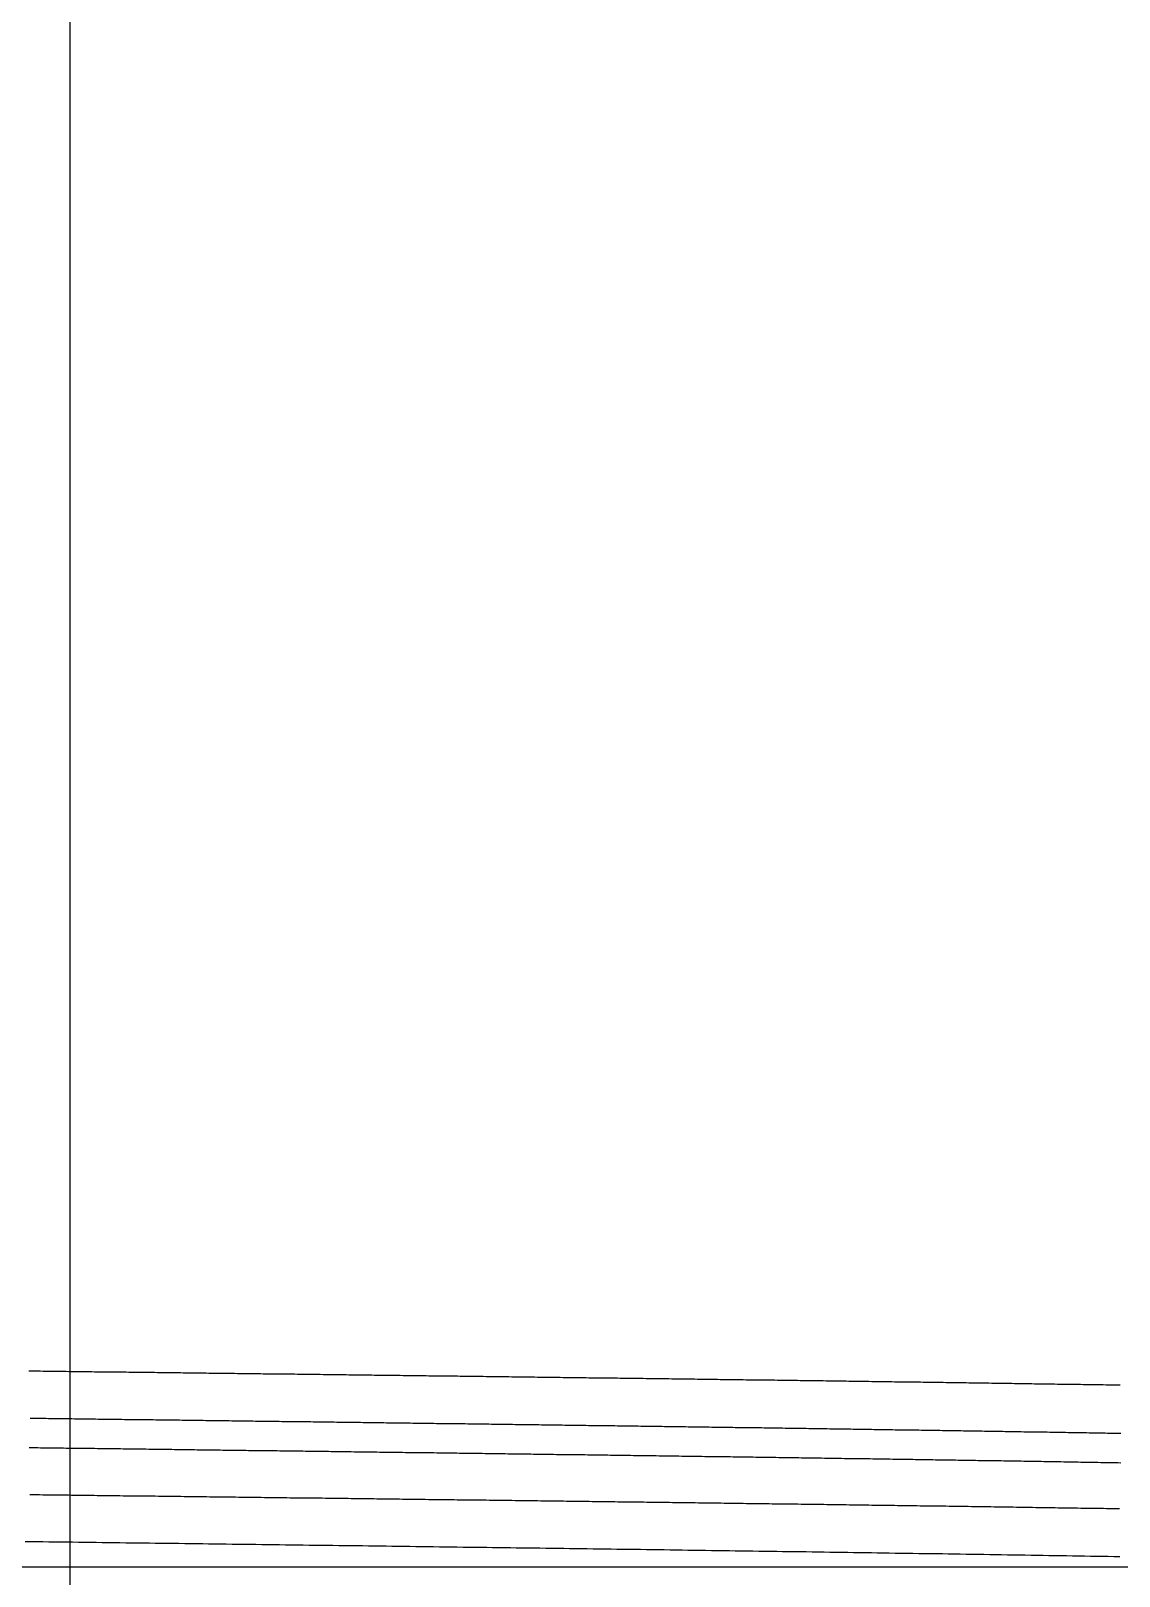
# Model space of a CAD drawing. Header units: millimetres. Extents: x 0 to 5600, y -67 to 2530.
# Drawn here: x 5223.29 to 5236.88, y 875.58 to 894.87 of the extents above; entities that cross this region are included whole.
import ezdxf
from ezdxf.lldxf.tags import DXFTag

# ---------------------------------------------------------------- set-up
doc = ezdxf.new("R2010")
doc.units = ezdxf.units.MM
doc.layers.add('내부선 및 부속', color=4, linetype='Continuous')
doc.layers.add('중심선', color=1, linetype='DASHED')
tags = doc.linetypes.add('DASHED', pattern=[25.72, 12.86, -12.86]).pattern_tags.tags
tags[6:7] = [DXFTag(74, 4), DXFTag(75, 0), DXFTag(340, '0'), DXFTag(46, 0.0), DXFTag(50, 0.0), DXFTag(44, 0.0), DXFTag(45, 0.0)]
tags[4:5] = [DXFTag(74, 4), DXFTag(75, 0), DXFTag(340, '0'), DXFTag(46, 0.0), DXFTag(50, 0.0), DXFTag(44, 0.0), DXFTag(45, 0.0)]

msp = doc.modelspace()

# ---------------------------------------------------------------- linework, layer by layer
at = {"layer": '내부선 및 부속', "linetype": 'Continuous'}
msp.add_line((5202.884, 875.69), (5244.682, 875.69), dxfattribs=at)
at = {"layer": '내부선 및 부속', "linetype": 'Continuous', "flags": 128}
for points in [[(5236.899, 877.958), (5236.864, 877.959), (5236.828, 877.959), (5236.792, 877.96), (5236.757, 877.96), (5236.721, 877.961), (5236.685, 877.962), (5236.65, 877.962), (5236.614, 877.963), (5236.578, 877.963), (5236.543, 877.964), (5236.507, 877.964), (5236.471, 877.965), (5236.436, 877.965), (5236.4, 877.966), (5236.364, 877.966), (5236.329, 877.967), (5236.293, 877.968), (5236.257, 877.968), (5236.221, 877.969), (5236.186, 877.969), (5236.15, 877.97), (5236.114, 877.97), (5236.079, 877.971), (5236.043, 877.971), (5236.007, 877.972), (5235.972, 877.972), (5235.936, 877.973), (5235.9, 877.973), (5235.865, 877.974), (5235.829, 877.974), (5235.793, 877.975), (5235.758, 877.976), (5235.722, 877.976), (5235.686, 877.977), (5235.651, 877.977), (5235.615, 877.978), (5235.579, 877.978), (5235.544, 877.979), (5235.508, 877.979), (5235.472, 877.98), (5235.437, 877.98), (5235.401, 877.981), (5235.365, 877.981), (5235.33, 877.982), (5235.294, 877.982), (5235.258, 877.983), (5235.222, 877.983), (5235.187, 877.984), (5235.151, 877.984), (5235.115, 877.985), (5235.08, 877.985), (5235.044, 877.986), (5235.008, 877.986), (5234.973, 877.987), (5234.937, 877.987), (5234.901, 877.988), (5234.866, 877.988), (5234.83, 877.989), (5234.794, 877.989), (5234.759, 877.99), (5234.723, 877.99), (5234.687, 877.991), (5234.652, 877.991), (5234.616, 877.992), (5234.58, 877.992), (5234.545, 877.993), (5234.509, 877.993), (5234.473, 877.994), (5234.438, 877.994), (5234.402, 877.995), (5234.366, 877.995), (5234.33, 877.996), (5234.295, 877.996), (5234.259, 877.997), (5234.223, 877.997), (5234.188, 877.998), (5234.152, 877.998), (5234.116, 877.999), (5234.081, 877.999), (5234.045, 878), (5234.009, 878), (5233.974, 878.001), (5233.938, 878.001), (5233.902, 878.002), (5233.867, 878.002), (5233.831, 878.003), (5233.795, 878.003), (5233.76, 878.004), (5233.724, 878.004), (5233.688, 878.005), (5233.653, 878.005), (5233.617, 878.006), (5233.617, 878.006), (5233.581, 878.006), (5233.546, 878.007), (5233.51, 878.007), (5233.474, 878.008), (5233.439, 878.008), (5233.403, 878.009), (5233.367, 878.009), (5233.331, 878.01), (5233.296, 878.01), (5233.26, 878.011), (5233.224, 878.011), (5233.189, 878.012), (5233.153, 878.012), (5233.117, 878.012), (5233.082, 878.013), (5233.046, 878.013), (5233.01, 878.014), (5232.975, 878.014), (5232.939, 878.015), (5232.903, 878.015), (5232.868, 878.016), (5232.832, 878.016), (5232.796, 878.017), (5232.761, 878.017), (5232.725, 878.018), (5232.689, 878.018), (5232.654, 878.019), (5232.618, 878.019), (5232.582, 878.02), (5232.547, 878.02), (5232.511, 878.021), (5232.475, 878.021), (5232.439, 878.021), (5232.404, 878.022), (5232.368, 878.022), (5232.332, 878.023), (5232.297, 878.023), (5232.261, 878.024), (5232.225, 878.024), (5232.19, 878.025), (5232.154, 878.025), (5232.118, 878.026), (5232.083, 878.026), (5232.047, 878.027), (5232.011, 878.027), (5231.976, 878.028), (5231.94, 878.028), (5231.904, 878.028), (5231.869, 878.029), (5231.833, 878.029), (5231.797, 878.03), (5231.762, 878.03), (5231.726, 878.031), (5231.69, 878.031), (5231.655, 878.032), (5231.619, 878.032), (5231.583, 878.033), (5231.547, 878.033), (5231.512, 878.034), (5231.476, 878.034), (5231.44, 878.034), (5231.405, 878.035), (5231.369, 878.035), (5231.333, 878.036), (5231.298, 878.036), (5231.262, 878.037), (5231.226, 878.037), (5231.191, 878.038), (5231.155, 878.038), (5231.119, 878.039), (5231.084, 878.039), (5231.048, 878.039), (5231.012, 878.04), (5230.977, 878.04), (5230.941, 878.041), (5230.905, 878.041), (5230.87, 878.042), (5230.834, 878.042), (5230.798, 878.043), (5230.763, 878.043), (5230.727, 878.044), (5230.691, 878.044), (5230.655, 878.044), (5230.62, 878.045), (5230.584, 878.045), (5230.548, 878.046), (5230.513, 878.046), (5230.477, 878.047), (5230.441, 878.047), (5230.406, 878.048), (5230.37, 878.048), (5230.334, 878.049), (5230.299, 878.049), (5230.263, 878.049), (5230.227, 878.05), (5230.192, 878.05), (5230.156, 878.051), (5230.12, 878.051), (5230.085, 878.052), (5230.049, 878.052), (5230.049, 878.052), (5230.013, 878.053), (5229.978, 878.053), (5229.942, 878.053), (5229.906, 878.054), (5229.871, 878.054), (5229.835, 878.055), (5229.799, 878.055), (5229.763, 878.056), (5229.728, 878.056), (5229.692, 878.057), (5229.656, 878.057), (5229.621, 878.057), (5229.585, 878.058), (5229.549, 878.058), (5229.514, 878.059), (5229.478, 878.059), (5229.442, 878.06), (5229.407, 878.06), (5229.371, 878.061), (5229.335, 878.061), (5229.3, 878.061), (5229.264, 878.062), (5229.228, 878.062), (5229.193, 878.063), (5229.157, 878.063), (5229.121, 878.064), (5229.086, 878.064), (5229.05, 878.065), (5229.014, 878.065), (5228.979, 878.065), (5228.943, 878.066), (5228.907, 878.066), (5228.871, 878.067), (5228.836, 878.067), (5228.8, 878.068), (5228.764, 878.068), (5228.729, 878.069), (5228.693, 878.069), (5228.657, 878.069), (5228.622, 878.07), (5228.586, 878.07), (5228.55, 878.071), (5228.515, 878.071), (5228.479, 878.072), (5228.443, 878.072), (5228.408, 878.072), (5228.372, 878.073), (5228.336, 878.073), (5228.301, 878.074), (5228.265, 878.074), (5228.229, 878.075), (5228.194, 878.075), (5228.158, 878.076), (5228.122, 878.076), (5228.086, 878.076), (5228.051, 878.077), (5228.015, 878.077), (5227.979, 878.078), (5227.944, 878.078), (5227.908, 878.079), (5227.872, 878.079), (5227.837, 878.079), (5227.801, 878.08), (5227.765, 878.08), (5227.73, 878.081), (5227.694, 878.081), (5227.658, 878.082), (5227.623, 878.082), (5227.587, 878.082), (5227.551, 878.083), (5227.516, 878.083), (5227.48, 878.084), (5227.444, 878.084), (5227.409, 878.085), (5227.373, 878.085), (5227.337, 878.085), (5227.302, 878.086), (5227.266, 878.086), (5227.23, 878.087), (5227.194, 878.087), (5227.159, 878.088), (5227.123, 878.088), (5227.087, 878.089), (5227.052, 878.089), (5227.016, 878.089), (5226.98, 878.09), (5226.945, 878.09), (5226.909, 878.091), (5226.873, 878.091), (5226.838, 878.092), (5226.802, 878.092), (5226.766, 878.092), (5226.731, 878.093), (5226.695, 878.093), (5226.659, 878.094), (5226.624, 878.094), (5226.588, 878.095), (5226.552, 878.095), (5226.517, 878.095), (5226.481, 878.096), (5226.481, 878.096), (5226.445, 878.096), (5226.41, 878.097), (5226.374, 878.097), (5226.338, 878.098), (5226.302, 878.098), (5226.267, 878.098), (5226.231, 878.099), (5226.195, 878.099), (5226.16, 878.1), (5226.124, 878.1), (5226.088, 878.101), (5226.053, 878.101), (5226.017, 878.101), (5225.981, 878.102), (5225.946, 878.102), (5225.91, 878.103), (5225.874, 878.103), (5225.839, 878.104), (5225.803, 878.104), (5225.767, 878.104), (5225.732, 878.105), (5225.696, 878.105), (5225.66, 878.106), (5225.625, 878.106), (5225.589, 878.107), (5225.553, 878.107), (5225.518, 878.107), (5225.482, 878.108), (5225.446, 878.108), (5225.41, 878.109), (5225.375, 878.109), (5225.339, 878.11), (5225.303, 878.11), (5225.268, 878.11), (5225.232, 878.111), (5225.196, 878.111), (5225.161, 878.112), (5225.125, 878.112), (5225.089, 878.113), (5225.054, 878.113), (5225.018, 878.113), (5224.982, 878.114), (5224.947, 878.114), (5224.911, 878.115), (5224.875, 878.115), (5224.84, 878.116), (5224.804, 878.116), (5224.768, 878.116), (5224.733, 878.117), (5224.697, 878.117), (5224.661, 878.118), (5224.626, 878.118), (5224.59, 878.118), (5224.554, 878.119), (5224.518, 878.119), (5224.483, 878.12), (5224.447, 878.12), (5224.411, 878.121), (5224.376, 878.121), (5224.34, 878.121), (5224.304, 878.122), (5224.269, 878.122), (5224.233, 878.123), (5224.197, 878.123), (5224.162, 878.124), (5224.126, 878.124), (5224.09, 878.124), (5224.055, 878.125), (5224.019, 878.125), (5223.983, 878.126), (5223.948, 878.126), (5223.912, 878.127), (5223.876, 878.127), (5223.841, 878.127), (5223.805, 878.128), (5223.769, 878.128), (5223.733, 878.129), (5223.698, 878.129), (5223.662, 878.13), (5223.626, 878.13), (5223.591, 878.13), (5223.555, 878.131), (5223.519, 878.131), (5223.484, 878.132), (5223.448, 878.132), (5223.412, 878.133), (5223.377, 878.133), (5223.341, 878.133), (5223.305, 878.134), (5223.27, 878.134)], [(5223.284, 877.548), (5223.317, 877.548), (5223.35, 877.547), (5223.382, 877.547), (5223.415, 877.547), (5223.448, 877.546), (5223.481, 877.546), (5223.513, 877.545), (5223.546, 877.545), (5223.579, 877.544), (5223.612, 877.544), (5223.644, 877.544), (5223.677, 877.543), (5223.71, 877.543), (5223.743, 877.542), (5223.775, 877.542), (5223.808, 877.542), (5223.841, 877.541), (5223.874, 877.541), (5223.906, 877.54), (5223.939, 877.54), (5223.972, 877.539), (5224.004, 877.539), (5224.037, 877.539), (5224.07, 877.538), (5224.07, 877.538), (5224.103, 877.538), (5224.135, 877.537), (5224.168, 877.537), (5224.201, 877.537), (5224.234, 877.536), (5224.266, 877.536), (5224.299, 877.535), (5224.332, 877.535), (5224.365, 877.534), (5224.397, 877.534), (5224.43, 877.534), (5224.463, 877.533), (5224.496, 877.533), (5224.528, 877.532), (5224.561, 877.532), (5224.594, 877.532), (5224.627, 877.531), (5224.659, 877.531), (5224.692, 877.53), (5224.725, 877.53), (5224.758, 877.53), (5224.79, 877.529), (5224.823, 877.529), (5224.856, 877.528), (5224.888, 877.528), (5224.921, 877.527), (5224.954, 877.527), (5224.987, 877.527), (5225.019, 877.526), (5225.052, 877.526), (5225.085, 877.525), (5225.118, 877.525), (5225.15, 877.525), (5225.183, 877.524), (5225.216, 877.524), (5225.249, 877.523), (5225.281, 877.523), (5225.314, 877.522), (5225.347, 877.522), (5225.38, 877.522), (5225.412, 877.521), (5225.445, 877.521), (5225.478, 877.52), (5225.511, 877.52), (5225.543, 877.52), (5225.576, 877.519), (5225.609, 877.519), (5225.642, 877.518), (5225.674, 877.518), (5225.707, 877.517), (5225.74, 877.517), (5225.772, 877.517), (5225.805, 877.516), (5225.838, 877.516), (5225.871, 877.515), (5225.903, 877.515), (5225.936, 877.515), (5225.969, 877.514), (5226.002, 877.514), (5226.034, 877.513), (5226.067, 877.513), (5226.1, 877.512), (5226.133, 877.512), (5226.165, 877.512), (5226.198, 877.511), (5226.231, 877.511), (5226.264, 877.51), (5226.296, 877.51), (5226.329, 877.51), (5226.362, 877.509), (5226.395, 877.509), (5226.427, 877.508), (5226.46, 877.508), (5226.493, 877.507), (5226.525, 877.507), (5226.558, 877.507), (5226.591, 877.506), (5226.624, 877.506), (5226.656, 877.505), (5226.689, 877.505), (5226.722, 877.505), (5226.755, 877.504), (5226.787, 877.504), (5226.82, 877.503), (5226.853, 877.503), (5226.886, 877.502), (5226.918, 877.502), (5226.951, 877.502), (5226.984, 877.501), (5227.017, 877.501), (5227.049, 877.5), (5227.082, 877.5), (5227.115, 877.499), (5227.148, 877.499), (5227.18, 877.499), (5227.213, 877.498), (5227.246, 877.498), (5227.279, 877.497), (5227.311, 877.497), (5227.344, 877.497), (5227.344, 877.497), (5227.377, 877.496), (5227.409, 877.496), (5227.442, 877.495), (5227.475, 877.495), (5227.508, 877.494), (5227.54, 877.494), (5227.573, 877.494), (5227.606, 877.493), (5227.639, 877.493), (5227.671, 877.492), (5227.704, 877.492), (5227.737, 877.491), (5227.77, 877.491), (5227.802, 877.491), (5227.835, 877.49), (5227.868, 877.49), (5227.901, 877.489), (5227.933, 877.489), (5227.966, 877.488), (5227.999, 877.488), (5228.032, 877.488), (5228.064, 877.487), (5228.097, 877.487), (5228.13, 877.486), (5228.163, 877.486), (5228.195, 877.486), (5228.228, 877.485), (5228.261, 877.485), (5228.293, 877.484), (5228.326, 877.484), (5228.359, 877.483), (5228.392, 877.483), (5228.424, 877.483), (5228.457, 877.482), (5228.49, 877.482), (5228.523, 877.481), (5228.555, 877.481), (5228.588, 877.48), (5228.621, 877.48), (5228.654, 877.48), (5228.686, 877.479), (5228.719, 877.479), (5228.752, 877.478), (5228.785, 877.478), (5228.817, 877.477), (5228.85, 877.477), (5228.883, 877.477), (5228.916, 877.476), (5228.948, 877.476), (5228.981, 877.475), (5229.014, 877.475), (5229.046, 877.474), (5229.079, 877.474), (5229.112, 877.474), (5229.145, 877.473), (5229.177, 877.473), (5229.21, 877.472), (5229.243, 877.472), (5229.276, 877.471), (5229.308, 877.471), (5229.341, 877.47), (5229.374, 877.47), (5229.407, 877.47), (5229.439, 877.469), (5229.472, 877.469), (5229.505, 877.468), (5229.538, 877.468), (5229.57, 877.467), (5229.603, 877.467), (5229.636, 877.467), (5229.669, 877.466), (5229.701, 877.466), (5229.734, 877.465), (5229.767, 877.465), (5229.8, 877.464), (5229.832, 877.464), (5229.865, 877.464), (5229.898, 877.463), (5229.93, 877.463), (5229.963, 877.462), (5229.996, 877.462), (5230.029, 877.461), (5230.061, 877.461), (5230.094, 877.46), (5230.127, 877.46), (5230.16, 877.46), (5230.192, 877.459), (5230.225, 877.459), (5230.258, 877.458), (5230.291, 877.458), (5230.323, 877.457), (5230.356, 877.457), (5230.389, 877.457), (5230.422, 877.456), (5230.454, 877.456), (5230.487, 877.455), (5230.52, 877.455), (5230.553, 877.454), (5230.585, 877.454), (5230.618, 877.453), (5230.618, 877.453), (5230.651, 877.453), (5230.683, 877.453), (5230.716, 877.452), (5230.749, 877.452), (5230.782, 877.451), (5230.814, 877.451), (5230.847, 877.45), (5230.88, 877.45), (5230.913, 877.449), (5230.945, 877.449), (5230.978, 877.449), (5231.011, 877.448), (5231.044, 877.448), (5231.076, 877.447), (5231.109, 877.447), (5231.142, 877.446), (5231.175, 877.446), (5231.207, 877.445), (5231.24, 877.445), (5231.273, 877.444), (5231.306, 877.444), (5231.338, 877.444), (5231.371, 877.443), (5231.404, 877.443), (5231.437, 877.442), (5231.469, 877.442), (5231.502, 877.441), (5231.535, 877.441), (5231.567, 877.44), (5231.6, 877.44), (5231.633, 877.44), (5231.666, 877.439), (5231.698, 877.439), (5231.731, 877.438), (5231.764, 877.438), (5231.797, 877.437), (5231.829, 877.437), (5231.862, 877.436), (5231.895, 877.436), (5231.928, 877.435), (5231.96, 877.435), (5231.993, 877.435), (5232.026, 877.434), (5232.059, 877.434), (5232.091, 877.433), (5232.124, 877.433), (5232.157, 877.432), (5232.19, 877.432), (5232.222, 877.431), (5232.255, 877.431), (5232.288, 877.43), (5232.32, 877.43), (5232.353, 877.429), (5232.386, 877.429), (5232.419, 877.429), (5232.451, 877.428), (5232.484, 877.428), (5232.517, 877.427), (5232.55, 877.427), (5232.582, 877.426), (5232.615, 877.426), (5232.648, 877.425), (5232.681, 877.425), (5232.713, 877.424), (5232.746, 877.424), (5232.779, 877.423), (5232.812, 877.423), (5232.844, 877.422), (5232.877, 877.422), (5232.91, 877.422), (5232.943, 877.421), (5232.975, 877.421), (5233.008, 877.42), (5233.041, 877.42), (5233.073, 877.419), (5233.106, 877.419), (5233.139, 877.418), (5233.172, 877.418), (5233.204, 877.417), (5233.237, 877.417), (5233.27, 877.416), (5233.303, 877.416), (5233.335, 877.415), (5233.368, 877.415), (5233.401, 877.414), (5233.434, 877.414), (5233.466, 877.413), (5233.499, 877.413), (5233.532, 877.413), (5233.565, 877.412), (5233.597, 877.412), (5233.63, 877.411), (5233.663, 877.411), (5233.696, 877.41), (5233.728, 877.41), (5233.761, 877.409), (5233.794, 877.409), (5233.827, 877.408), (5233.859, 877.408), (5233.892, 877.407), (5233.892, 877.407), (5233.925, 877.407), (5233.957, 877.406), (5233.99, 877.406), (5234.023, 877.405), (5234.056, 877.405), (5234.088, 877.404), (5234.121, 877.404), (5234.154, 877.403), (5234.187, 877.403), (5234.219, 877.402), (5234.252, 877.402), (5234.285, 877.401), (5234.318, 877.401), (5234.35, 877.4), (5234.383, 877.4), (5234.416, 877.399), (5234.449, 877.399), (5234.481, 877.398), (5234.514, 877.398), (5234.547, 877.397), (5234.58, 877.397), (5234.612, 877.396), (5234.645, 877.396), (5234.678, 877.395), (5234.71, 877.395), (5234.743, 877.394), (5234.776, 877.394), (5234.809, 877.393), (5234.841, 877.393), (5234.874, 877.392), (5234.907, 877.392), (5234.94, 877.391), (5234.972, 877.391), (5235.005, 877.39), (5235.038, 877.39), (5235.071, 877.389), (5235.103, 877.389), (5235.136, 877.388), (5235.169, 877.388), (5235.202, 877.387), (5235.234, 877.387), (5235.267, 877.386), (5235.3, 877.386), (5235.333, 877.385), (5235.365, 877.385), (5235.398, 877.384), (5235.431, 877.384), (5235.463, 877.383), (5235.496, 877.383), (5235.529, 877.382), (5235.562, 877.382), (5235.594, 877.381), (5235.627, 877.381), (5235.66, 877.38), (5235.693, 877.379), (5235.725, 877.379), (5235.758, 877.378), (5235.791, 877.378), (5235.824, 877.377), (5235.856, 877.377), (5235.889, 877.376), (5235.922, 877.376), (5235.955, 877.375), (5235.987, 877.375), (5236.02, 877.374), (5236.053, 877.374), (5236.085, 877.373), (5236.118, 877.373), (5236.151, 877.372), (5236.184, 877.371), (5236.216, 877.371), (5236.249, 877.37), (5236.282, 877.37), (5236.315, 877.369), (5236.347, 877.369), (5236.38, 877.368), (5236.413, 877.368), (5236.446, 877.367), (5236.478, 877.367), (5236.511, 877.366), (5236.544, 877.365), (5236.577, 877.365), (5236.609, 877.364), (5236.642, 877.364), (5236.675, 877.363), (5236.708, 877.363), (5236.74, 877.362), (5236.773, 877.362), (5236.806, 877.361), (5236.838, 877.36), (5236.871, 877.36), (5236.904, 877.359)], [(5223.273, 877.181), (5223.308, 877.181), (5223.344, 877.18), (5223.38, 877.18), (5223.415, 877.179), (5223.451, 877.179), (5223.486, 877.178), (5223.522, 877.178), (5223.558, 877.177), (5223.593, 877.177), (5223.629, 877.177), (5223.664, 877.176), (5223.7, 877.176), (5223.736, 877.175), (5223.771, 877.175), (5223.807, 877.174), (5223.842, 877.174), (5223.878, 877.173), (5223.913, 877.173), (5223.949, 877.172), (5223.985, 877.172), (5224.02, 877.172), (5224.056, 877.171), (5224.091, 877.171), (5224.127, 877.17), (5224.163, 877.17), (5224.198, 877.169), (5224.234, 877.169), (5224.269, 877.168), (5224.305, 877.168), (5224.341, 877.168), (5224.376, 877.167), (5224.412, 877.167), (5224.447, 877.166), (5224.483, 877.166), (5224.519, 877.165), (5224.554, 877.165), (5224.59, 877.164), (5224.625, 877.164), (5224.661, 877.163), (5224.697, 877.163), (5224.732, 877.163), (5224.768, 877.162), (5224.803, 877.162), (5224.839, 877.161), (5224.875, 877.161), (5224.91, 877.16), (5224.946, 877.16), (5224.981, 877.159), (5225.017, 877.159), (5225.053, 877.159), (5225.088, 877.158), (5225.124, 877.158), (5225.159, 877.157), (5225.195, 877.157), (5225.23, 877.156), (5225.266, 877.156), (5225.302, 877.155), (5225.337, 877.155), (5225.373, 877.154), (5225.408, 877.154), (5225.444, 877.154), (5225.48, 877.153), (5225.515, 877.153), (5225.551, 877.152), (5225.586, 877.152), (5225.622, 877.151), (5225.658, 877.151), (5225.693, 877.15), (5225.729, 877.15), (5225.764, 877.149), (5225.764, 877.149), (5225.8, 877.149), (5225.836, 877.149), (5225.871, 877.148), (5225.907, 877.148), (5225.942, 877.147), (5225.978, 877.147), (5226.014, 877.146), (5226.049, 877.146), (5226.085, 877.145), (5226.12, 877.145), (5226.156, 877.144), (5226.192, 877.144), (5226.227, 877.144), (5226.263, 877.143), (5226.298, 877.143), (5226.334, 877.142), (5226.369, 877.142), (5226.405, 877.141), (5226.441, 877.141), (5226.476, 877.14), (5226.512, 877.14), (5226.547, 877.139), (5226.583, 877.139), (5226.619, 877.139), (5226.654, 877.138), (5226.69, 877.138), (5226.725, 877.137), (5226.761, 877.137), (5226.797, 877.136), (5226.832, 877.136), (5226.868, 877.135), (5226.903, 877.135), (5226.939, 877.134), (5226.975, 877.134), (5227.01, 877.134), (5227.046, 877.133), (5227.081, 877.133), (5227.117, 877.132), (5227.153, 877.132), (5227.188, 877.131), (5227.224, 877.131), (5227.259, 877.13), (5227.295, 877.13), (5227.331, 877.129), (5227.366, 877.129), (5227.402, 877.129), (5227.437, 877.128), (5227.473, 877.128), (5227.508, 877.127), (5227.544, 877.127), (5227.58, 877.126), (5227.615, 877.126), (5227.651, 877.125), (5227.686, 877.125), (5227.722, 877.124), (5227.758, 877.124), (5227.793, 877.123), (5227.829, 877.123), (5227.864, 877.123), (5227.9, 877.122), (5227.936, 877.122), (5227.971, 877.121), (5228.007, 877.121), (5228.042, 877.12), (5228.078, 877.12), (5228.114, 877.119), (5228.149, 877.119), (5228.185, 877.118), (5228.22, 877.118), (5228.256, 877.117), (5228.292, 877.117), (5228.327, 877.117), (5228.363, 877.116), (5228.398, 877.116), (5228.434, 877.115), (5228.47, 877.115), (5228.505, 877.114), (5228.541, 877.114), (5228.576, 877.113), (5228.612, 877.113), (5228.647, 877.112), (5228.683, 877.112), (5228.719, 877.111), (5228.754, 877.111), (5228.79, 877.11), (5228.825, 877.11), (5228.861, 877.11), (5228.897, 877.109), (5228.932, 877.109), (5228.968, 877.108), (5229.003, 877.108), (5229.039, 877.107), (5229.075, 877.107), (5229.11, 877.106), (5229.146, 877.106), (5229.181, 877.105), (5229.217, 877.105), (5229.253, 877.104), (5229.288, 877.104), (5229.324, 877.103), (5229.324, 877.103), (5229.359, 877.103), (5229.395, 877.103), (5229.431, 877.102), (5229.466, 877.102), (5229.502, 877.101), (5229.537, 877.101), (5229.573, 877.1), (5229.609, 877.1), (5229.644, 877.099), (5229.68, 877.099), (5229.715, 877.098), (5229.751, 877.098), (5229.787, 877.097), (5229.822, 877.097), (5229.858, 877.096), (5229.893, 877.096), (5229.929, 877.095), (5229.964, 877.095), (5230, 877.094), (5230.036, 877.094), (5230.071, 877.094), (5230.107, 877.093), (5230.142, 877.093), (5230.178, 877.092), (5230.214, 877.092), (5230.249, 877.091), (5230.285, 877.091), (5230.32, 877.09), (5230.356, 877.09), (5230.392, 877.089), (5230.427, 877.089), (5230.463, 877.088), (5230.498, 877.088), (5230.534, 877.087), (5230.57, 877.087), (5230.605, 877.086), (5230.641, 877.086), (5230.676, 877.085), (5230.712, 877.085), (5230.748, 877.084), (5230.783, 877.084), (5230.819, 877.083), (5230.854, 877.083), (5230.89, 877.082), (5230.925, 877.082), (5230.961, 877.081), (5230.997, 877.081), (5231.032, 877.081), (5231.068, 877.08), (5231.103, 877.08), (5231.139, 877.079), (5231.175, 877.079), (5231.21, 877.078), (5231.246, 877.078), (5231.281, 877.077), (5231.317, 877.077), (5231.353, 877.076), (5231.388, 877.076), (5231.424, 877.075), (5231.459, 877.075), (5231.495, 877.074), (5231.531, 877.074), (5231.566, 877.073), (5231.602, 877.073), (5231.637, 877.072), (5231.673, 877.072), (5231.709, 877.071), (5231.744, 877.071), (5231.78, 877.07), (5231.815, 877.07), (5231.851, 877.069), (5231.887, 877.069), (5231.922, 877.068), (5231.958, 877.068), (5231.993, 877.067), (5232.029, 877.067), (5232.064, 877.066), (5232.1, 877.066), (5232.136, 877.065), (5232.171, 877.065), (5232.207, 877.064), (5232.242, 877.064), (5232.278, 877.063), (5232.314, 877.063), (5232.349, 877.062), (5232.385, 877.062), (5232.42, 877.061), (5232.456, 877.061), (5232.492, 877.06), (5232.527, 877.06), (5232.563, 877.059), (5232.598, 877.059), (5232.634, 877.058), (5232.67, 877.058), (5232.705, 877.057), (5232.741, 877.057), (5232.776, 877.056), (5232.812, 877.056), (5232.848, 877.055), (5232.883, 877.055), (5232.883, 877.055), (5232.919, 877.054), (5232.954, 877.054), (5232.99, 877.053), (5233.026, 877.053), (5233.061, 877.052), (5233.097, 877.052), (5233.132, 877.051), (5233.168, 877.051), (5233.203, 877.05), (5233.239, 877.05), (5233.275, 877.049), (5233.31, 877.048), (5233.346, 877.048), (5233.381, 877.047), (5233.417, 877.047), (5233.453, 877.046), (5233.488, 877.046), (5233.524, 877.045), (5233.559, 877.045), (5233.595, 877.044), (5233.631, 877.044), (5233.666, 877.043), (5233.702, 877.043), (5233.737, 877.042), (5233.773, 877.042), (5233.809, 877.041), (5233.844, 877.041), (5233.88, 877.04), (5233.915, 877.04), (5233.951, 877.039), (5233.987, 877.039), (5234.022, 877.038), (5234.058, 877.037), (5234.093, 877.037), (5234.129, 877.036), (5234.164, 877.036), (5234.2, 877.035), (5234.236, 877.035), (5234.271, 877.034), (5234.307, 877.034), (5234.342, 877.033), (5234.378, 877.033), (5234.414, 877.032), (5234.449, 877.032), (5234.485, 877.031), (5234.52, 877.03), (5234.556, 877.03), (5234.592, 877.029), (5234.627, 877.029), (5234.663, 877.028), (5234.698, 877.028), (5234.734, 877.027), (5234.77, 877.027), (5234.805, 877.026), (5234.841, 877.026), (5234.876, 877.025), (5234.912, 877.024), (5234.948, 877.024), (5234.983, 877.023), (5235.019, 877.023), (5235.054, 877.022), (5235.09, 877.022), (5235.125, 877.021), (5235.161, 877.021), (5235.197, 877.02), (5235.232, 877.019), (5235.268, 877.019), (5235.303, 877.018), (5235.339, 877.018), (5235.375, 877.017), (5235.41, 877.017), (5235.446, 877.016), (5235.481, 877.016), (5235.517, 877.015), (5235.553, 877.014), (5235.588, 877.014), (5235.624, 877.013), (5235.659, 877.013), (5235.695, 877.012), (5235.731, 877.012), (5235.766, 877.011), (5235.802, 877.01), (5235.837, 877.01), (5235.873, 877.009), (5235.909, 877.009), (5235.944, 877.008), (5235.98, 877.008), (5236.015, 877.007), (5236.051, 877.006), (5236.086, 877.006), (5236.122, 877.005), (5236.158, 877.005), (5236.193, 877.004), (5236.229, 877.003), (5236.264, 877.003), (5236.3, 877.002), (5236.336, 877.002), (5236.371, 877.001), (5236.407, 877), (5236.442, 877), (5236.442, 877), (5236.478, 876.999), (5236.514, 876.999), (5236.549, 876.998), (5236.585, 876.998), (5236.62, 876.997), (5236.656, 876.996), (5236.692, 876.996), (5236.727, 876.995), (5236.763, 876.994), (5236.798, 876.994), (5236.834, 876.993), (5236.87, 876.993), (5236.905, 876.992)], [(5223.281, 876.594), (5223.321, 876.594), (5223.321, 876.594), (5223.361, 876.593), (5223.402, 876.593), (5223.442, 876.592), (5223.482, 876.592), (5223.522, 876.591), (5223.562, 876.591), (5223.602, 876.59), (5223.642, 876.59), (5223.683, 876.59), (5223.723, 876.589), (5223.763, 876.589), (5223.803, 876.588), (5223.843, 876.588), (5223.883, 876.587), (5223.923, 876.587), (5223.963, 876.586), (5224.004, 876.586), (5224.044, 876.585), (5224.084, 876.585), (5224.124, 876.584), (5224.164, 876.584), (5224.204, 876.583), (5224.244, 876.583), (5224.285, 876.582), (5224.325, 876.582), (5224.365, 876.581), (5224.405, 876.581), (5224.445, 876.58), (5224.485, 876.58), (5224.525, 876.579), (5224.566, 876.579), (5224.606, 876.578), (5224.646, 876.578), (5224.686, 876.578), (5224.726, 876.577), (5224.766, 876.577), (5224.806, 876.576), (5224.846, 876.576), (5224.887, 876.575), (5224.927, 876.575), (5224.967, 876.574), (5225.007, 876.574), (5225.047, 876.573), (5225.087, 876.573), (5225.127, 876.572), (5225.168, 876.572), (5225.208, 876.571), (5225.248, 876.571), (5225.288, 876.57), (5225.328, 876.57), (5225.368, 876.569), (5225.408, 876.569), (5225.449, 876.568), (5225.489, 876.568), (5225.529, 876.567), (5225.569, 876.567), (5225.609, 876.566), (5225.649, 876.566), (5225.689, 876.566), (5225.729, 876.565), (5225.77, 876.565), (5225.81, 876.564), (5225.85, 876.564), (5225.89, 876.563), (5225.93, 876.563), (5225.97, 876.562), (5226.01, 876.562), (5226.051, 876.561), (5226.091, 876.561), (5226.131, 876.56), (5226.171, 876.56), (5226.211, 876.559), (5226.251, 876.559), (5226.291, 876.558), (5226.332, 876.558), (5226.372, 876.557), (5226.412, 876.557), (5226.452, 876.556), (5226.492, 876.556), (5226.532, 876.555), (5226.572, 876.555), (5226.612, 876.554), (5226.653, 876.554), (5226.693, 876.553), (5226.733, 876.553), (5226.773, 876.552), (5226.813, 876.552), (5226.853, 876.552), (5226.893, 876.551), (5226.934, 876.551), (5226.974, 876.55), (5227.014, 876.55), (5227.054, 876.549), (5227.094, 876.549), (5227.134, 876.548), (5227.174, 876.548), (5227.215, 876.547), (5227.255, 876.547), (5227.295, 876.546), (5227.335, 876.546), (5227.335, 876.546), (5227.375, 876.545), (5227.415, 876.545), (5227.455, 876.544), (5227.495, 876.544), (5227.536, 876.543), (5227.576, 876.543), (5227.616, 876.542), (5227.656, 876.542), (5227.696, 876.541), (5227.736, 876.541), (5227.776, 876.54), (5227.817, 876.54), (5227.857, 876.539), (5227.897, 876.539), (5227.937, 876.538), (5227.977, 876.538), (5228.017, 876.537), (5228.057, 876.537), (5228.098, 876.536), (5228.138, 876.536), (5228.178, 876.535), (5228.218, 876.535), (5228.258, 876.534), (5228.298, 876.534), (5228.338, 876.533), (5228.379, 876.533), (5228.419, 876.532), (5228.459, 876.532), (5228.499, 876.532), (5228.539, 876.531), (5228.579, 876.531), (5228.619, 876.53), (5228.659, 876.53), (5228.7, 876.529), (5228.74, 876.529), (5228.78, 876.528), (5228.82, 876.528), (5228.86, 876.527), (5228.9, 876.527), (5228.94, 876.526), (5228.981, 876.526), (5229.021, 876.525), (5229.061, 876.525), (5229.101, 876.524), (5229.141, 876.524), (5229.181, 876.523), (5229.221, 876.523), (5229.262, 876.522), (5229.302, 876.522), (5229.342, 876.521), (5229.382, 876.521), (5229.422, 876.52), (5229.462, 876.52), (5229.502, 876.519), (5229.542, 876.519), (5229.583, 876.518), (5229.623, 876.518), (5229.663, 876.517), (5229.703, 876.517), (5229.743, 876.516), (5229.783, 876.516), (5229.823, 876.515), (5229.864, 876.515), (5229.904, 876.514), (5229.944, 876.514), (5229.984, 876.513), (5230.024, 876.513), (5230.064, 876.512), (5230.104, 876.512), (5230.145, 876.511), (5230.185, 876.511), (5230.225, 876.51), (5230.265, 876.51), (5230.305, 876.509), (5230.345, 876.509), (5230.385, 876.508), (5230.425, 876.508), (5230.466, 876.507), (5230.506, 876.507), (5230.546, 876.506), (5230.586, 876.506), (5230.626, 876.505), (5230.666, 876.505), (5230.706, 876.504), (5230.747, 876.504), (5230.787, 876.503), (5230.827, 876.502), (5230.867, 876.502), (5230.907, 876.501), (5230.947, 876.501), (5230.987, 876.5), (5231.028, 876.5), (5231.068, 876.499), (5231.108, 876.499), (5231.148, 876.498), (5231.188, 876.498), (5231.228, 876.497), (5231.268, 876.497), (5231.308, 876.496), (5231.349, 876.496), (5231.349, 876.496), (5231.389, 876.495), (5231.429, 876.495), (5231.469, 876.494), (5231.509, 876.494), (5231.549, 876.493), (5231.589, 876.493), (5231.63, 876.492), (5231.67, 876.492), (5231.71, 876.491), (5231.75, 876.491), (5231.79, 876.49), (5231.83, 876.49), (5231.87, 876.489), (5231.911, 876.489), (5231.951, 876.488), (5231.991, 876.488), (5232.031, 876.487), (5232.071, 876.486), (5232.111, 876.486), (5232.151, 876.485), (5232.191, 876.485), (5232.232, 876.484), (5232.272, 876.484), (5232.312, 876.483), (5232.352, 876.483), (5232.392, 876.482), (5232.432, 876.482), (5232.472, 876.481), (5232.513, 876.481), (5232.553, 876.48), (5232.593, 876.48), (5232.633, 876.479), (5232.673, 876.479), (5232.713, 876.478), (5232.753, 876.477), (5232.793, 876.477), (5232.834, 876.476), (5232.874, 876.476), (5232.914, 876.475), (5232.954, 876.475), (5232.994, 876.474), (5233.034, 876.474), (5233.074, 876.473), (5233.115, 876.473), (5233.155, 876.472), (5233.195, 876.472), (5233.235, 876.471), (5233.275, 876.471), (5233.315, 876.47), (5233.355, 876.469), (5233.396, 876.469), (5233.436, 876.468), (5233.476, 876.468), (5233.516, 876.467), (5233.556, 876.467), (5233.596, 876.466), (5233.636, 876.466), (5233.676, 876.465), (5233.717, 876.465), (5233.757, 876.464), (5233.797, 876.463), (5233.837, 876.463), (5233.877, 876.462), (5233.917, 876.462), (5233.957, 876.461), (5233.998, 876.461), (5234.038, 876.46), (5234.078, 876.46), (5234.118, 876.459), (5234.158, 876.458), (5234.198, 876.458), (5234.238, 876.457), (5234.279, 876.457), (5234.319, 876.456), (5234.359, 876.456), (5234.399, 876.455), (5234.439, 876.455), (5234.479, 876.454), (5234.519, 876.453), (5234.559, 876.453), (5234.6, 876.452), (5234.64, 876.452), (5234.68, 876.451), (5234.72, 876.451), (5234.76, 876.45), (5234.8, 876.449), (5234.84, 876.449), (5234.881, 876.448), (5234.921, 876.448), (5234.961, 876.447), (5235.001, 876.447), (5235.041, 876.446), (5235.081, 876.446), (5235.121, 876.445), (5235.162, 876.444), (5235.202, 876.444), (5235.242, 876.443), (5235.282, 876.443), (5235.322, 876.442), (5235.362, 876.441), (5235.362, 876.441), (5235.402, 876.441), (5235.442, 876.44), (5235.483, 876.44), (5235.523, 876.439), (5235.563, 876.439), (5235.603, 876.438), (5235.643, 876.437), (5235.683, 876.437), (5235.723, 876.436), (5235.764, 876.436), (5235.804, 876.435), (5235.844, 876.434), (5235.884, 876.434), (5235.924, 876.433), (5235.964, 876.433), (5236.004, 876.432), (5236.044, 876.431), (5236.085, 876.431), (5236.125, 876.43), (5236.165, 876.43), (5236.205, 876.429), (5236.245, 876.428), (5236.285, 876.428), (5236.325, 876.427), (5236.366, 876.427), (5236.406, 876.426), (5236.446, 876.425), (5236.486, 876.425), (5236.526, 876.424), (5236.566, 876.424), (5236.606, 876.423), (5236.647, 876.422), (5236.687, 876.422), (5236.727, 876.421), (5236.767, 876.421), (5236.807, 876.42), (5236.847, 876.419), (5236.887, 876.419)], [(5223.222, 876.009), (5223.296, 876.008), (5223.37, 876.007), (5223.444, 876.006), (5223.518, 876.005), (5223.592, 876.004), (5223.666, 876.004), (5223.74, 876.003), (5223.814, 876.002), (5223.888, 876.001), (5223.961, 876), (5224.035, 875.999), (5224.109, 875.998), (5224.183, 875.997), (5224.257, 875.996), (5224.331, 875.995), (5224.405, 875.994), (5224.479, 875.993), (5224.553, 875.992), (5224.627, 875.991), (5224.701, 875.99), (5224.774, 875.99), (5224.848, 875.989), (5224.922, 875.988), (5224.996, 875.987), (5225.07, 875.986), (5225.144, 875.985), (5225.218, 875.984), (5225.292, 875.983), (5225.366, 875.982), (5225.44, 875.981), (5225.513, 875.98), (5225.587, 875.979), (5225.661, 875.978), (5225.735, 875.977), (5225.809, 875.976), (5225.883, 875.975), (5225.957, 875.974), (5226.031, 875.974), (5226.105, 875.973), (5226.179, 875.972), (5226.252, 875.971), (5226.326, 875.97), (5226.4, 875.969), (5226.474, 875.968), (5226.548, 875.967), (5226.622, 875.966), (5226.696, 875.965), (5226.696, 875.965), (5226.77, 875.964), (5226.844, 875.963), (5226.918, 875.962), (5226.991, 875.961), (5227.065, 875.96), (5227.139, 875.959), (5227.213, 875.958), (5227.287, 875.957), (5227.361, 875.956), (5227.435, 875.956), (5227.509, 875.955), (5227.583, 875.954), (5227.657, 875.953), (5227.731, 875.952), (5227.804, 875.951), (5227.878, 875.95), (5227.952, 875.949), (5228.026, 875.948), (5228.1, 875.947), (5228.174, 875.946), (5228.248, 875.945), (5228.322, 875.944), (5228.396, 875.943), (5228.47, 875.942), (5228.543, 875.941), (5228.617, 875.94), (5228.691, 875.939), (5228.765, 875.938), (5228.839, 875.937), (5228.913, 875.936), (5228.987, 875.935), (5229.061, 875.934), (5229.135, 875.933), (5229.209, 875.932), (5229.282, 875.931), (5229.356, 875.93), (5229.43, 875.929), (5229.504, 875.928), (5229.578, 875.927), (5229.652, 875.927), (5229.726, 875.926), (5229.8, 875.925), (5229.874, 875.924), (5229.948, 875.923), (5230.021, 875.922), (5230.095, 875.921), (5230.169, 875.92), (5230.243, 875.919), (5230.317, 875.918), (5230.391, 875.917), (5230.465, 875.916), (5230.539, 875.915), (5230.613, 875.914), (5230.687, 875.913), (5230.76, 875.912), (5230.834, 875.911), (5230.908, 875.91), (5230.982, 875.909), (5231.056, 875.908), (5231.13, 875.907), (5231.204, 875.906), (5231.278, 875.905), (5231.352, 875.904), (5231.426, 875.902), (5231.499, 875.901), (5231.573, 875.9), (5231.647, 875.899), (5231.721, 875.898), (5231.795, 875.897), (5231.869, 875.896), (5231.943, 875.895), (5232.017, 875.894), (5232.091, 875.893), (5232.165, 875.892), (5232.239, 875.891), (5232.312, 875.89), (5232.386, 875.889), (5232.46, 875.888), (5232.534, 875.887), (5232.608, 875.886), (5232.682, 875.885), (5232.756, 875.884), (5232.83, 875.883), (5232.904, 875.882), (5232.978, 875.881), (5233.051, 875.88), (5233.125, 875.879), (5233.199, 875.877), (5233.273, 875.876), (5233.347, 875.875), (5233.421, 875.874), (5233.495, 875.873), (5233.569, 875.872), (5233.643, 875.871), (5233.717, 875.87), (5233.79, 875.869), (5233.864, 875.868), (5233.938, 875.867), (5234.012, 875.866), (5234.086, 875.864), (5234.086, 875.864), (5234.16, 875.863), (5234.234, 875.862), (5234.308, 875.861), (5234.382, 875.86), (5234.456, 875.859), (5234.529, 875.858), (5234.603, 875.857), (5234.677, 875.856), (5234.751, 875.854), (5234.825, 875.853), (5234.899, 875.852), (5234.973, 875.851), (5235.047, 875.85), (5235.121, 875.849), (5235.195, 875.848), (5235.268, 875.847), (5235.342, 875.845), (5235.416, 875.844), (5235.49, 875.843), (5235.564, 875.842), (5235.638, 875.841), (5235.712, 875.84), (5235.786, 875.838), (5235.86, 875.837), (5235.934, 875.836), (5236.007, 875.835), (5236.081, 875.834), (5236.155, 875.832), (5236.229, 875.831), (5236.303, 875.83), (5236.377, 875.829), (5236.451, 875.828), (5236.525, 875.826), (5236.599, 875.825), (5236.673, 875.824), (5236.746, 875.823), (5236.82, 875.821), (5236.894, 875.82)]]:
    msp.add_lwpolyline(points, dxfattribs=at)
at = {"layer": '중심선'}
msp.add_line((5223.783, 1092.342), (5223.783, 210.2), dxfattribs=at)

doc.saveas('drawing.dxf')
